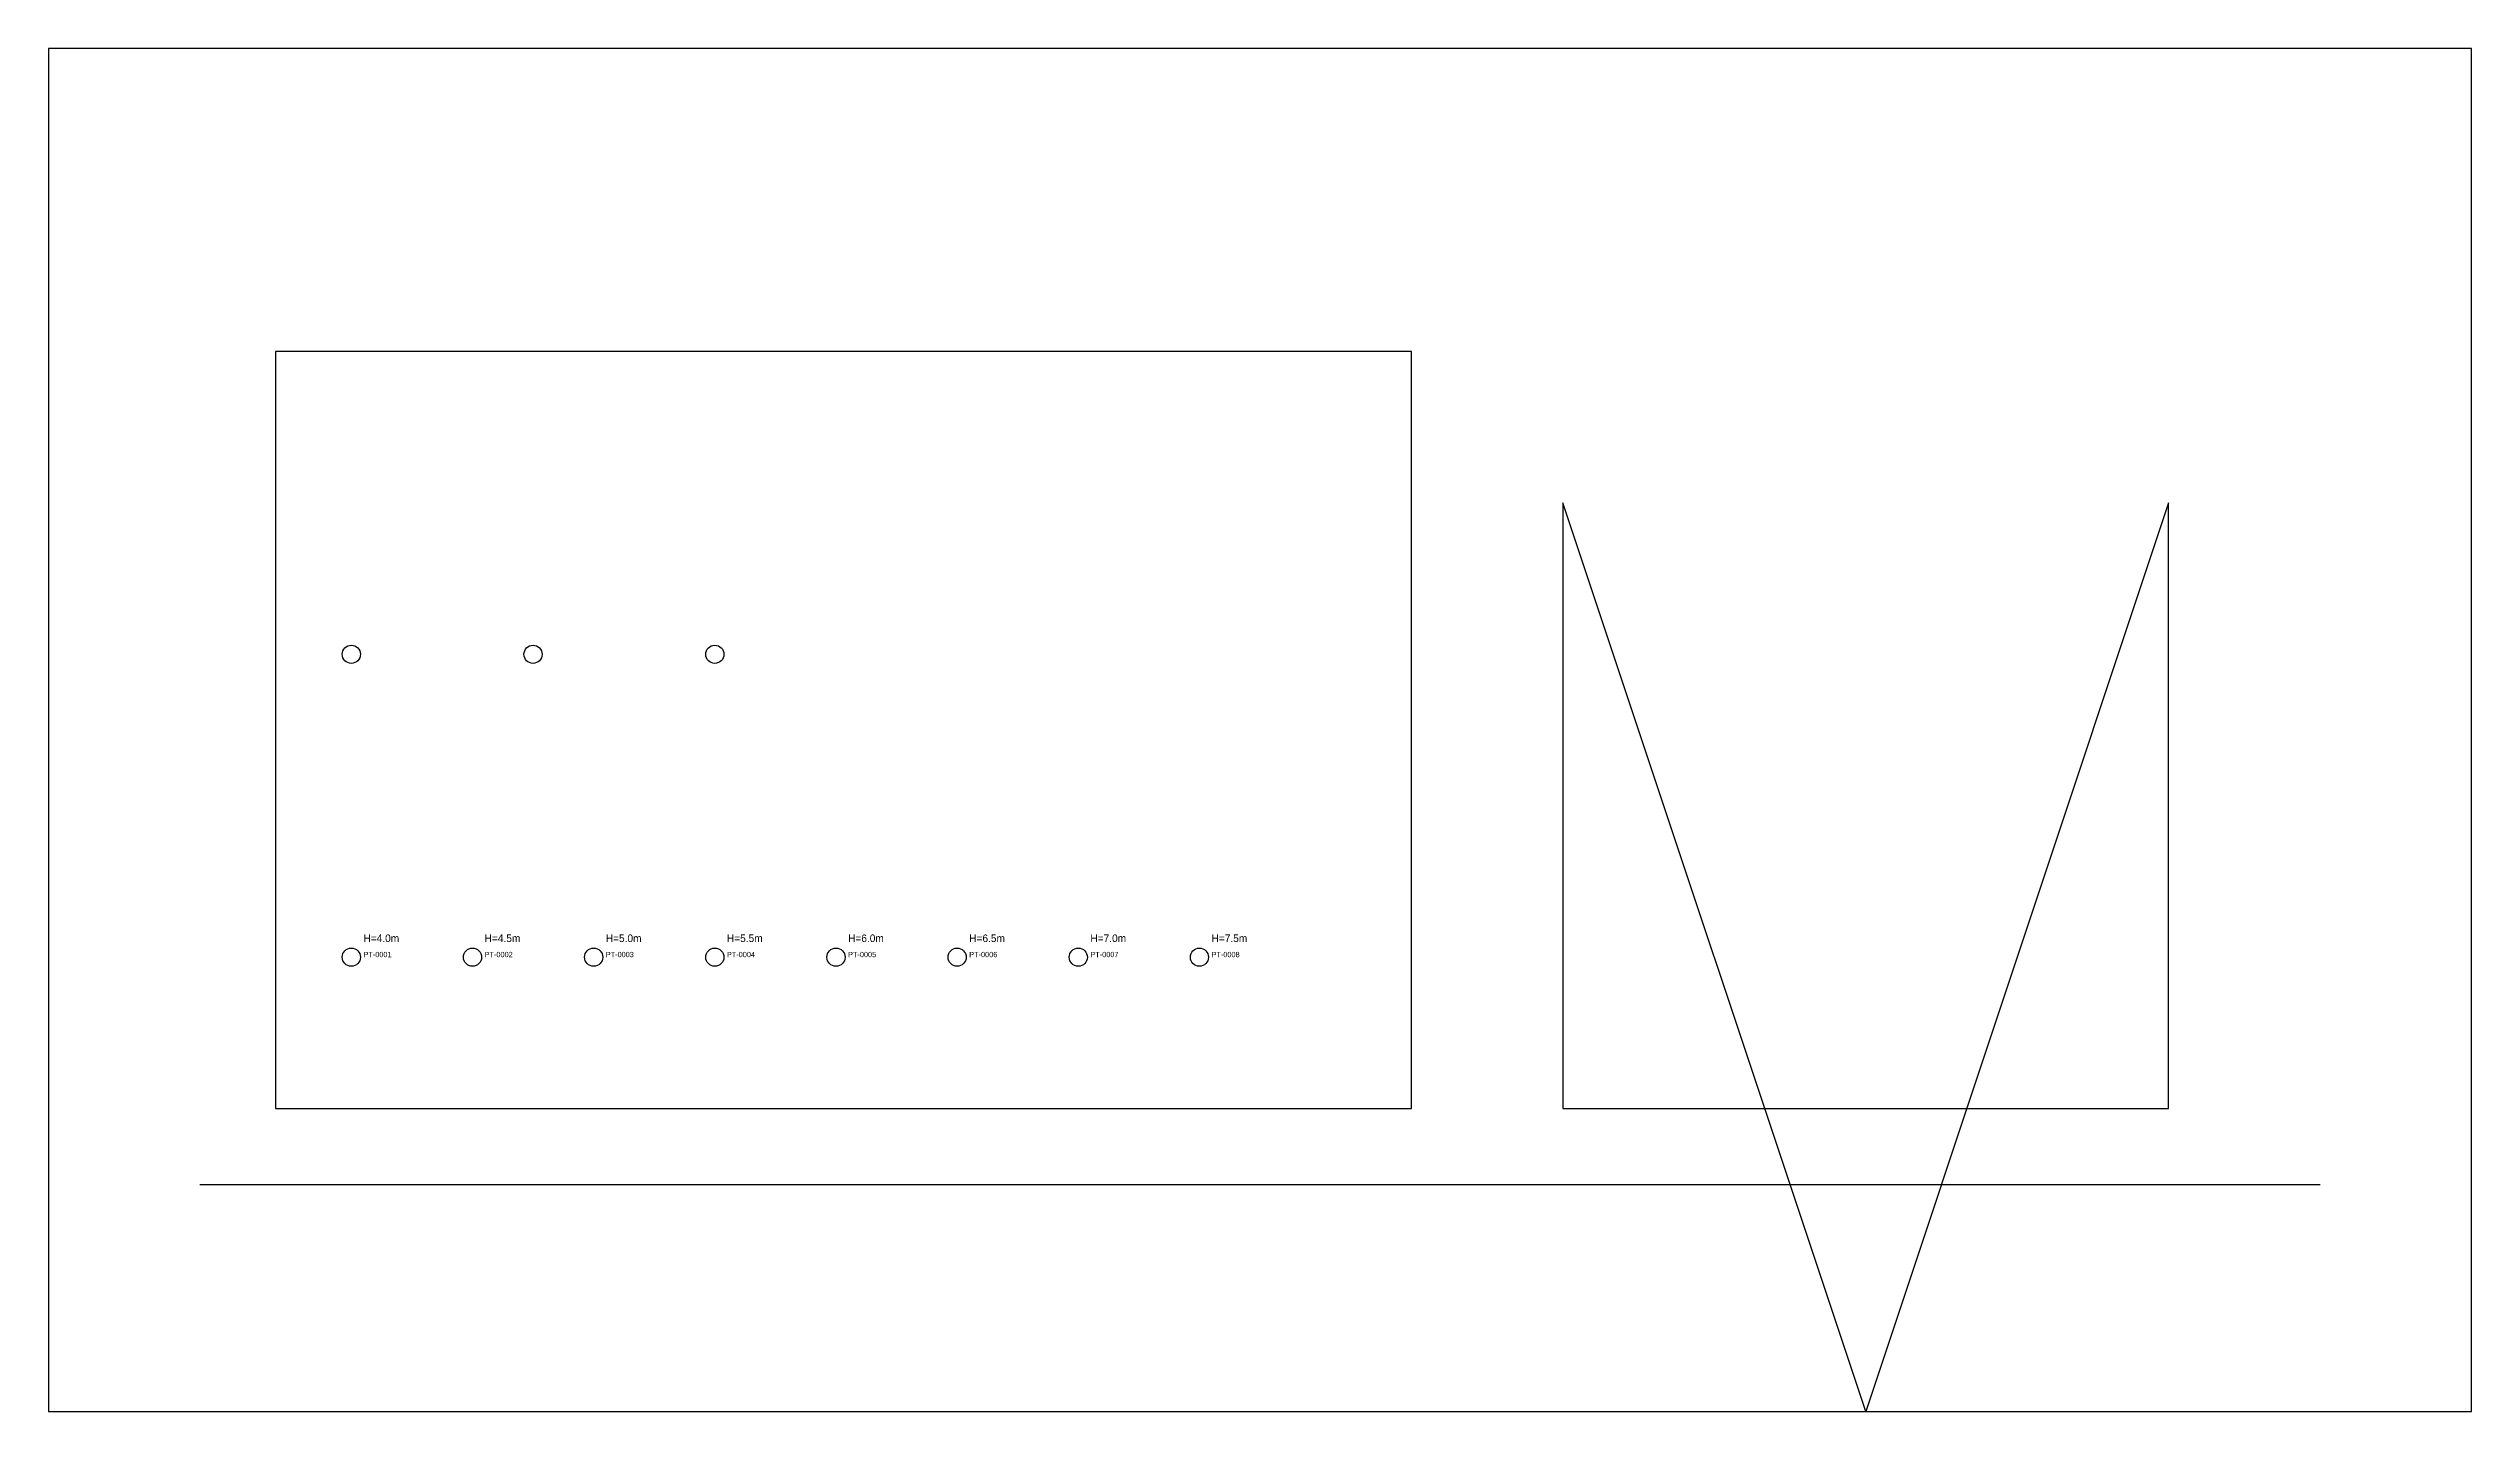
# Model space of a CAD drawing. Header units: metres. Extents: x 244980 to 245140, y 2701770 to 2701860.
import ezdxf

# ---------------------------------------------------------------- set-up
doc = ezdxf.new("R2010")
doc.units = ezdxf.units.M

# ---------------------------------------------------------------- blocks, each defined once
blk = doc.blocks.new('PALM')
blk.add_circle((0, 0), 0.6)
blk.add_attdef('ID', (0.8, 0), '', height=0.35)
blk = doc.blocks.new('TREE-GHAF')
blk.add_circle((0, 0), 0.6)
blk.add_attdef('ID', (0.8, 0), '', height=0.35)

msp = doc.modelspace()

# ---------------------------------------------------------------- linework, layer by layer
at = {"layer": 'L-GROUNDCOVER'}
msp.add_lwpolyline([(245080, 2701790), (245120, 2701790), (245120, 2701830), (245100, 2701770), (245080, 2701830)], close=True, dxfattribs=at)
at = {"layer": 'L-HEDGE'}
msp.add_lwpolyline([(244990, 2701785), (245130, 2701785)], dxfattribs=at)
at = {"layer": 'L-LAWN-AREA'}
msp.add_lwpolyline([(244995, 2701790), (245070, 2701790), (245070, 2701840), (244995, 2701840)], close=True, dxfattribs=at)
at = {"layer": 'PARK-BOUNDARY'}
msp.add_lwpolyline([(244980, 2701770), (245140, 2701770), (245140, 2701860), (244980, 2701860)], close=True, dxfattribs=at)

# ---------------------------------------------------------------- block references
at = {"layer": 'L-NATIVE-TREE'}
for p in [(245000, 2701820), (245012, 2701820), (245024, 2701820)]:
    msp.add_blockref('TREE-GHAF', p, dxfattribs=at)
at = {"layer": 'L-PALM-TREES'}
for p, values in [((245000, 2701800), {'ID': 'PT-0001'}), ((245008, 2701800), {'ID': 'PT-0002'}), ((245016, 2701800), {'ID': 'PT-0003'}), ((245024, 2701800), {'ID': 'PT-0004'}), ((245032, 2701800), {'ID': 'PT-0005'}), ((245040, 2701800), {'ID': 'PT-0006'}), ((245048, 2701800), {'ID': 'PT-0007'}), ((245056, 2701800), {'ID': 'PT-0008'})]:
    msp.add_blockref('PALM', p, dxfattribs=at).add_auto_attribs(values)
msp.add_blockref('PALM', (245000, 2701800), dxfattribs=at)

# ---------------------------------------------------------------- texts
at = {"layer": 'L-TEXT'}
for s, p in [('H=4.0m', (245000.8, 2701801)), ('H=4.5m', (245008.8, 2701801)), ('H=5.0m', (245016.8, 2701801)), ('H=5.5m', (245024.8, 2701801)), ('H=6.0m', (245032.8, 2701801)), ('H=6.5m', (245040.8, 2701801)), ('H=7.0m', (245048.8, 2701801)), ('H=7.5m', (245056.8, 2701801))]:
    msp.add_text(s, height=0.5, dxfattribs=at).set_placement(p)

doc.saveas('drawing.dxf')
